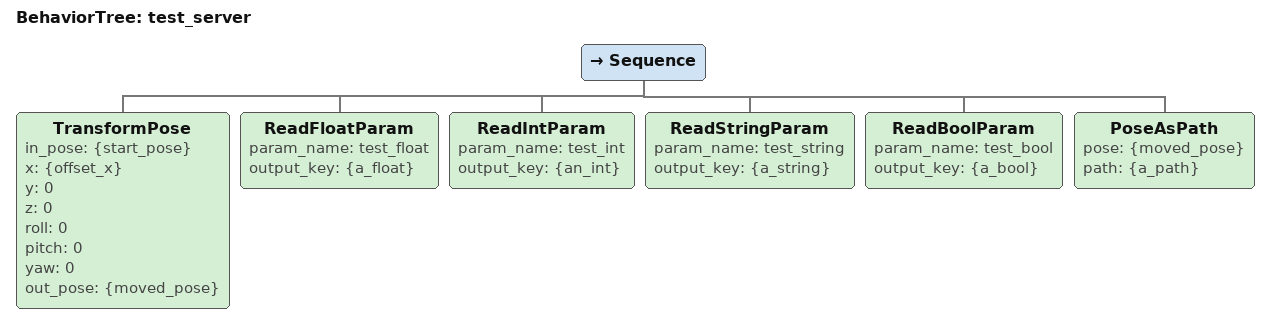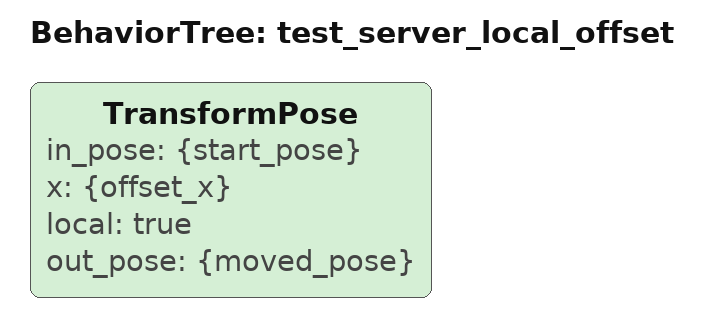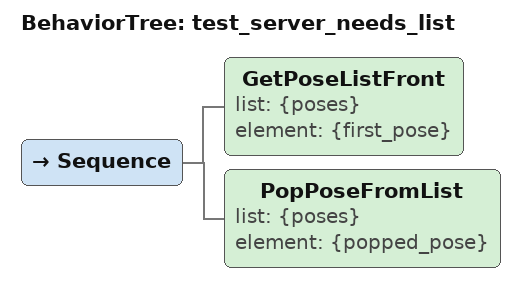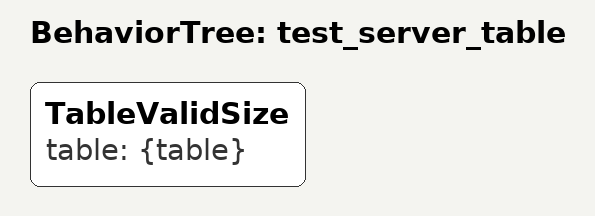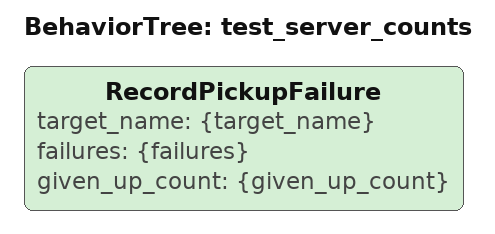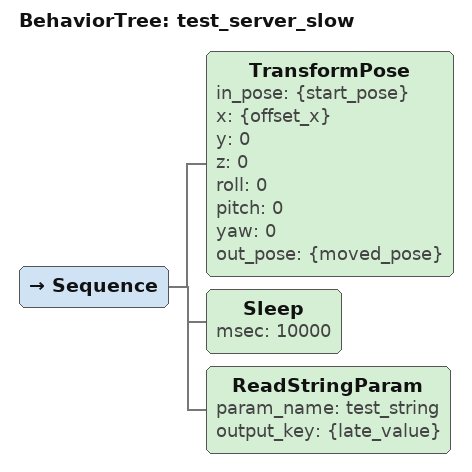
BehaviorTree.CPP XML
<?xml version="1.0" encoding="UTF-8"?>
<root BTCPP_format="4">

  <BehaviorTree ID="test_server">
    <Sequence>
      <!-- inputs: {start_pose} as "x;y;yaw;frame", {offset_x} as a plain number -->
      <TransformPose in_pose="{start_pose}"
                     x="{offset_x}"
                     y="0"
                     z="0"
                     roll="0"
                     pitch="0"
                     yaw="0"
                     out_pose="{moved_pose}"/>

      <!-- outputs that are genuinely typed, not strings the caller happened to seed.
           Parameters are read from bt_server's own node -->
      <ReadFloatParam param_name="test_float"
                      output_key="{a_float}"/>
      <ReadIntParam param_name="test_int"
                    output_key="{an_int}"/>
      <ReadStringParam param_name="test_string"
                       output_key="{a_string}"/>
      <ReadBoolParam param_name="test_bool"
                     output_key="{a_bool}"/>

      <PoseAsPath pose="{moved_pose}"
                  path="{a_path}"/>
    </Sequence>
  </BehaviorTree>

  <!-- TransformPose with local="true" moves along in_pose's own axes, not its frame's -->
  <BehaviorTree ID="test_server_local_offset">
    <TransformPose in_pose="{start_pose}"
                   x="{offset_x}"
                   local="true"
                   out_pose="{moved_pose}"/>
  </BehaviorTree>

  <!--
    Mirrors how reach_first_pose uses a list, without needing navigation. Asked for with no
    inputs, the first node to read {poses} must abort the goal naming it, not crash the server.
  -->
  <BehaviorTree ID="test_server_needs_list">
    <Sequence>
      <GetPoseListFront list="{poses}"
                        element="{first_pose}"/>
      <PopPoseFromList list="{poses}"
                       element="{popped_pose}"/>
    </Sequence>
  </BehaviorTree>

  <BehaviorTree ID="test_server_table">
    <TableValidSize table="{table}"/>
  </BehaviorTree>

  <BehaviorTree ID="test_server_counts">
    <RecordPickupFailure target_name="{target_name}"
                         failures="{failures}"
                         given_up_count="{given_up_count}"/>
  </BehaviorTree>

  <!-- Long enough to cancel mid-run, for testing preemption and the partial outputs that
       come back with it: {moved_pose} is set before the sleep, {late_value} only after. -->
  <BehaviorTree ID="test_server_slow">
    <Sequence>
      <TransformPose in_pose="{start_pose}"
                     x="{offset_x}"
                     y="0"
                     z="0"
                     roll="0"
                     pitch="0"
                     yaw="0"
                     out_pose="{moved_pose}"/>
      <Sleep msec="10000"/>
      <ReadStringParam param_name="test_string"
                       output_key="{late_value}"/>
    </Sequence>
  </BehaviorTree>

</root>
